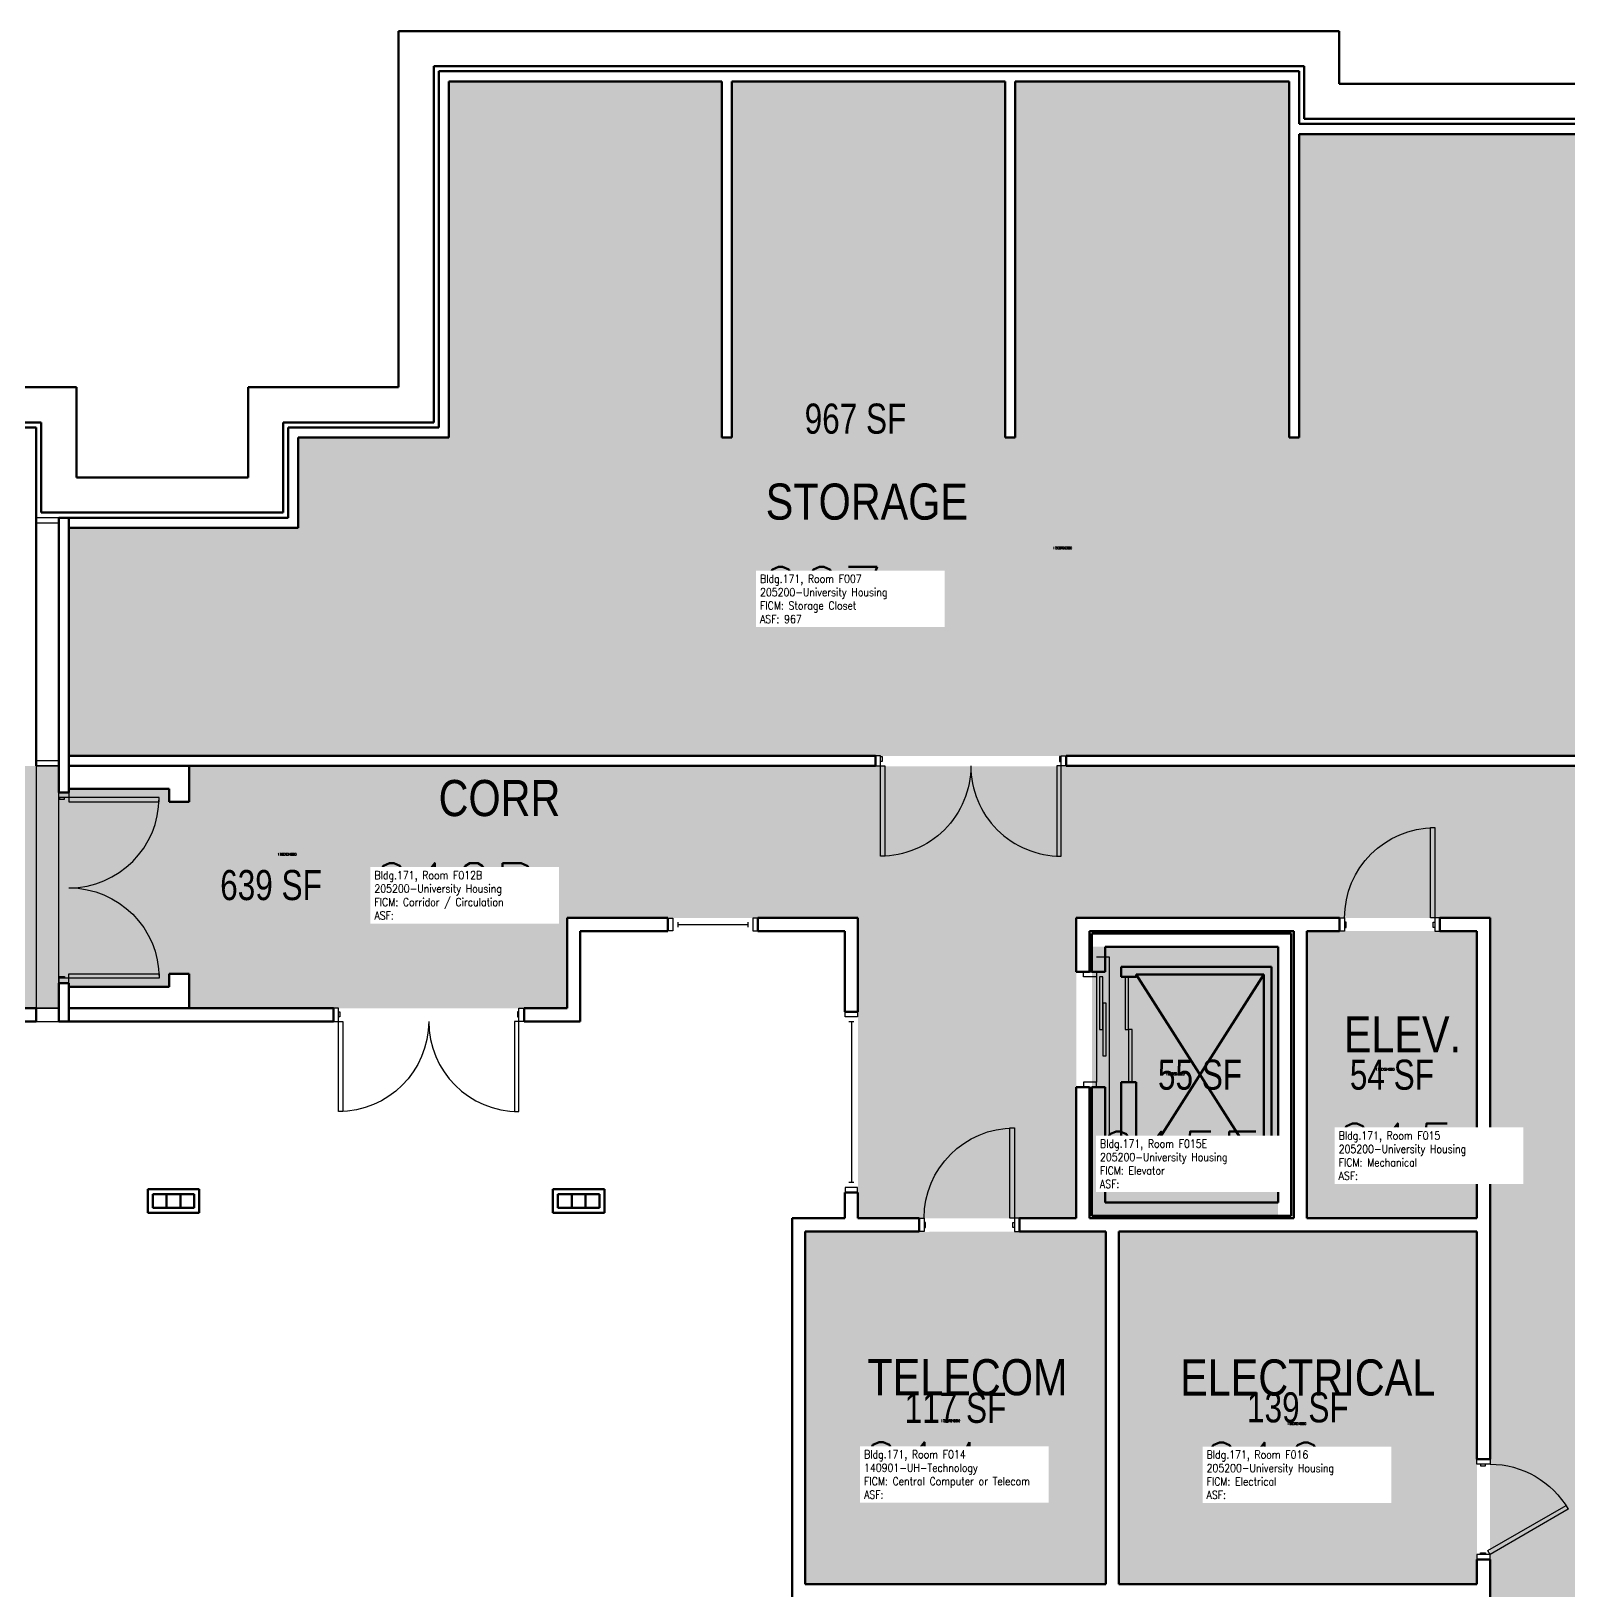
# Model space of a CAD drawing. Header units: inches. Extents: x -171 to 1720, y -75 to 1676.
# Drawn here: x 722 to 1335, y 1054 to 1676 of the extents above; entities that cross this region are included whole.
import ezdxf
from ezdxf.enums import TextEntityAlignment as Align

# ---------------------------------------------------------------- set-up
doc = ezdxf.new("R2010")
doc.units = ezdxf.units.IN
doc.header["$LTSCALE"] = 96
doc.header["$MEASUREMENT"] = 0
doc.layers.add('A-AREA-IDEN', color=1, linetype='Continuous', lineweight=18)
doc.layers.add('A-Wall', color=5, linetype='Continuous', lineweight=50)
for name, color, linetype in [('A-DOOR', 2, 'Continuous'), ('A-GLAZ', 1, 'Continuous'), ('A-IDEN-RNUM', 7, 'Continuous'), ('A-IDEN-SNUM', 4, 'Continuous'), ('A-IDEN-VNUM', 4, 'Continuous'), ('AREA-TEXT', 3, 'Continuous'), ('Rooms-Category-Color', 7, 'Continuous'), ('Rooms-College-Color', 7, 'Continuous'), ('Rooms-Department-Color', 7, 'Continuous'), ('Rooms-Division-Color', 7, 'Continuous'), ('Rooms-Information', 7, 'Continuous')]:
    doc.layers.add(name, color=color, linetype=linetype)
doc.styles.add('AREA', font='arial.ttf', dxfattribs={"width": 0.75, "height": 12})
doc.styles.add('ROOMSNUMBER', font='txt.shx', dxfattribs={"height": 0.03})
doc.styles.add('ROOMVNUMBER', font='simplex.shx', dxfattribs={"width": 0.85})
doc.styles.get("Standard").update_dxf_attribs({"font": 'ARIALN.TTF'})

msp = doc.modelspace()

# ---------------------------------------------------------------- hatches: boundary and pattern name
at = {"layer": 'Rooms-Category-Color', "true_color": 0x728ef3}
msp.add_hatch(color=171, dxfattribs=at).paths.add_polyline_path([(737.25, 1387.12), (1363.87, 1387.12), (1364.5, 1635.12), (1227.75, 1635.12), (1227.75, 1514.12), (1223.75, 1514.12), (1223.75, 1656.12), (1114.5, 1656.12), (1114.5, 1514.12), (1110.5, 1514.12), (1110.5, 1656.12), (1001.62, 1656.12), (1001.62, 1514.12), (997.62, 1514.12), (997.62, 1656.12), (888.75, 1656.12), (888.75, 1514.12), (828.75, 1514.12), (828.75, 1478.12), (737.25, 1478.12)])
at = {"layer": 'Rooms-Category-Color', "true_color": 0xadadad}
for points in [[(185.13, 1383.12), (720.25, 1383.12), (720.25, 1383.12), (733.25, 1383.12), (733.25, 1372.5), (737.25, 1372.5), (737.25, 1374), (777.25, 1374), (777.25, 1368.75), (785.25, 1368.75), (785.25, 1382.81), (1363.87, 1383.12), (1363.87, 1322.5), (1138.87, 1322.5), (1138.87, 1202.75), (1051.88, 1202.75), (1051.88, 1322.5), (935.89, 1322.5), (935.89, 1286.5), (785.25, 1286.5), (785.25, 1300.25), (777.25, 1300.25), (777.25, 1295), (737.25, 1295), (737.25, 1296.5), (733.25, 1296.5), (733.25, 1286.47), (622.11, 1286.5), (622.11, 1322.5), (185.13, 1322.5)], [(1363.87, 211), (1303.87, 211), (1303.87, 332.39), (1278.87, 332.39), (1278.87, 414.72), (1303.87, 414.72), (1303.87, 1145.53), (1303.87, 1145.53), (1303.87, 1227.86), (1303.87, 1227.86), (1303.87, 1322.5), (1363.87, 1322.5), (1363.87, 1130.22), (1388.87, 1130.22), (1388.87, 1047.89), (1363.87, 1047.89), (1363.87, 863.86), (1388.87, 863.86), (1388.87, 781.53), (1363.87, 781.53), (1363.87, 353.5), (1363.25, 353.5), (1363.25, 244), (1363.87, 244), (1363.87, 243)], [(1230.87, 1317.25), (1298.63, 1317.25), (1298.63, 1202.75), (1230.87, 1202.75)], [(1219.38, 1311), (1145.13, 1311), (1145.13, 1203.75), (1219.38, 1203.75)], [(1155.88, 1197.5), (1298.63, 1197.5), (1298.63, 1057.16), (1155.88, 1057.16)]]:
    msp.add_hatch(color=253, dxfattribs=at).paths.add_polyline_path(points)
at = {"layer": 'Rooms-Category-Color', "true_color": 0xe3c5e1}
msp.add_hatch(color=254, dxfattribs=at).paths.add_polyline_path([(1030.88, 1056.79), (1030.88, 1197.19), (1150.63, 1197.5), (1150.63, 1056.79)])
at = {"layer": 'Rooms-College-Color', "true_color": 0xadadad}
for points in [[(737.25, 1387.12), (1363.87, 1387.12), (1364.5, 1635.12), (1227.75, 1635.12), (1227.75, 1514.12), (1223.75, 1514.12), (1223.75, 1656.12), (1114.5, 1656.12), (1114.5, 1514.12), (1110.5, 1514.12), (1110.5, 1656.12), (1001.62, 1656.12), (1001.62, 1514.12), (997.62, 1514.12), (997.62, 1656.12), (888.75, 1656.12), (888.75, 1514.12), (828.75, 1514.12), (828.75, 1478.12), (737.25, 1478.12)], [(185.13, 1383.12), (720.25, 1383.12), (720.25, 1383.12), (733.25, 1383.12), (733.25, 1372.5), (737.25, 1372.5), (737.25, 1374), (777.25, 1374), (777.25, 1368.75), (785.25, 1368.75), (785.25, 1382.81), (1363.87, 1383.12), (1363.87, 1322.5), (1138.87, 1322.5), (1138.87, 1202.75), (1051.88, 1202.75), (1051.88, 1322.5), (935.89, 1322.5), (935.89, 1286.5), (785.25, 1286.5), (785.25, 1300.25), (777.25, 1300.25), (777.25, 1295), (737.25, 1295), (737.25, 1296.5), (733.25, 1296.5), (733.25, 1286.47), (622.11, 1286.5), (622.11, 1322.5), (185.13, 1322.5)], [(1363.87, 211), (1303.87, 211), (1303.87, 332.39), (1278.87, 332.39), (1278.87, 414.72), (1303.87, 414.72), (1303.87, 1145.53), (1303.87, 1145.53), (1303.87, 1227.86), (1303.87, 1227.86), (1303.87, 1322.5), (1363.87, 1322.5), (1363.87, 1130.22), (1388.87, 1130.22), (1388.87, 1047.89), (1363.87, 1047.89), (1363.87, 863.86), (1388.87, 863.86), (1388.87, 781.53), (1363.87, 781.53), (1363.87, 353.5), (1363.25, 353.5), (1363.25, 244), (1363.87, 244), (1363.87, 243)], [(1230.87, 1317.25), (1298.63, 1317.25), (1298.63, 1202.75), (1230.87, 1202.75)], [(1219.38, 1311), (1145.13, 1311), (1145.13, 1203.75), (1219.38, 1203.75)], [(1030.88, 1056.79), (1030.88, 1197.19), (1150.63, 1197.5), (1150.63, 1056.79)], [(1155.88, 1197.5), (1298.63, 1197.5), (1298.63, 1057.16), (1155.88, 1057.16)]]:
    msp.add_hatch(color=253, dxfattribs=at).paths.add_polyline_path(points)
at = {"layer": 'Rooms-Department-Color', "true_color": 0x604aed}
for points in [[(737.25, 1387.12), (1363.87, 1387.12), (1364.5, 1635.12), (1227.75, 1635.12), (1227.75, 1514.12), (1223.75, 1514.12), (1223.75, 1656.12), (1114.5, 1656.12), (1114.5, 1514.12), (1110.5, 1514.12), (1110.5, 1656.12), (1001.62, 1656.12), (1001.62, 1514.12), (997.62, 1514.12), (997.62, 1656.12), (888.75, 1656.12), (888.75, 1514.12), (828.75, 1514.12), (828.75, 1478.12), (737.25, 1478.12)], [(1030.88, 1056.79), (1030.88, 1197.19), (1150.63, 1197.5), (1150.63, 1056.79)]]:
    msp.add_hatch(color=173, dxfattribs=at).paths.add_polyline_path(points)
at = {"layer": 'Rooms-Department-Color', "true_color": 0xacacac}
for points in [[(185.13, 1383.12), (720.25, 1383.12), (720.25, 1383.12), (733.25, 1383.12), (733.25, 1372.5), (737.25, 1372.5), (737.25, 1374), (777.25, 1374), (777.25, 1368.75), (785.25, 1368.75), (785.25, 1382.81), (1363.87, 1383.12), (1363.87, 1322.5), (1138.87, 1322.5), (1138.87, 1202.75), (1051.88, 1202.75), (1051.88, 1322.5), (935.89, 1322.5), (935.89, 1286.5), (785.25, 1286.5), (785.25, 1300.25), (777.25, 1300.25), (777.25, 1295), (737.25, 1295), (737.25, 1296.5), (733.25, 1296.5), (733.25, 1286.47), (622.11, 1286.5), (622.11, 1322.5), (185.13, 1322.5)], [(1363.87, 211), (1303.87, 211), (1303.87, 332.39), (1278.87, 332.39), (1278.87, 414.72), (1303.87, 414.72), (1303.87, 1145.53), (1303.87, 1145.53), (1303.87, 1227.86), (1303.87, 1227.86), (1303.87, 1322.5), (1363.87, 1322.5), (1363.87, 1130.22), (1388.87, 1130.22), (1388.87, 1047.89), (1363.87, 1047.89), (1363.87, 863.86), (1388.87, 863.86), (1388.87, 781.53), (1363.87, 781.53), (1363.87, 353.5), (1363.25, 353.5), (1363.25, 244), (1363.87, 244), (1363.87, 243)], [(1230.87, 1317.25), (1298.63, 1317.25), (1298.63, 1202.75), (1230.87, 1202.75)], [(1219.38, 1311), (1145.13, 1311), (1145.13, 1203.75), (1219.38, 1203.75)], [(1155.88, 1197.5), (1298.63, 1197.5), (1298.63, 1057.16), (1155.88, 1057.16)]]:
    msp.add_hatch(color=253, dxfattribs=at).paths.add_polyline_path(points)
at = {"layer": 'Rooms-Division-Color', "true_color": 0x604aed}
for points in [[(737.25, 1387.12), (1363.87, 1387.12), (1364.5, 1635.12), (1227.75, 1635.12), (1227.75, 1514.12), (1223.75, 1514.12), (1223.75, 1656.12), (1114.5, 1656.12), (1114.5, 1514.12), (1110.5, 1514.12), (1110.5, 1656.12), (1001.62, 1656.12), (1001.62, 1514.12), (997.62, 1514.12), (997.62, 1656.12), (888.75, 1656.12), (888.75, 1514.12), (828.75, 1514.12), (828.75, 1478.12), (737.25, 1478.12)], [(1030.88, 1056.79), (1030.88, 1197.19), (1150.63, 1197.5), (1150.63, 1056.79)]]:
    msp.add_hatch(color=173, dxfattribs=at).paths.add_polyline_path(points)
at = {"layer": 'Rooms-Division-Color', "true_color": 0xadadad}
for points in [[(185.13, 1383.12), (720.25, 1383.12), (720.25, 1383.12), (733.25, 1383.12), (733.25, 1372.5), (737.25, 1372.5), (737.25, 1374), (777.25, 1374), (777.25, 1368.75), (785.25, 1368.75), (785.25, 1382.81), (1363.87, 1383.12), (1363.87, 1322.5), (1138.87, 1322.5), (1138.87, 1202.75), (1051.88, 1202.75), (1051.88, 1322.5), (935.89, 1322.5), (935.89, 1286.5), (785.25, 1286.5), (785.25, 1300.25), (777.25, 1300.25), (777.25, 1295), (737.25, 1295), (737.25, 1296.5), (733.25, 1296.5), (733.25, 1286.47), (622.11, 1286.5), (622.11, 1322.5), (185.13, 1322.5)], [(1363.87, 211), (1303.87, 211), (1303.87, 332.39), (1278.87, 332.39), (1278.87, 414.72), (1303.87, 414.72), (1303.87, 1145.53), (1303.87, 1145.53), (1303.87, 1227.86), (1303.87, 1227.86), (1303.87, 1322.5), (1363.87, 1322.5), (1363.87, 1130.22), (1388.87, 1130.22), (1388.87, 1047.89), (1363.87, 1047.89), (1363.87, 863.86), (1388.87, 863.86), (1388.87, 781.53), (1363.87, 781.53), (1363.87, 353.5), (1363.25, 353.5), (1363.25, 244), (1363.87, 244), (1363.87, 243)], [(1230.87, 1317.25), (1298.63, 1317.25), (1298.63, 1202.75), (1230.87, 1202.75)], [(1219.38, 1311), (1145.13, 1311), (1145.13, 1203.75), (1219.38, 1203.75)], [(1155.88, 1197.5), (1298.63, 1197.5), (1298.63, 1057.16), (1155.88, 1057.16)]]:
    msp.add_hatch(color=253, dxfattribs=at).paths.add_polyline_path(points)

# ---------------------------------------------------------------- linework, layer by layer
at = {"layer": 'A-DOOR'}
for p, q in [((733.25, 1482.12), (724.25, 1482.12)), ((724.25, 1482.12), (724.25, 1482.12)), ((724.25, 1482.12), (724.25, 1480.12)), ((733.25, 1480.12), (733.25, 1482.12)), ((724.25, 1480.12), (733.25, 1480.12)), ((1060.87, 1387.12), (1058.87, 1387.12)), ((1058.87, 1387.12), (1058.87, 1383.12)), ((1060.87, 1383.12), (1060.87, 1387.12)), ((1132.87, 1387.12), (1134.87, 1387.12)), ((1132.87, 1383.12), (1132.87, 1387.12)), ((1134.87, 1387.12), (1134.87, 1383.12)), ((733.25, 1385.12), (724.25, 1385.12)), ((724.25, 1385.12), (724.25, 1385.12)), ((724.25, 1385.12), (724.25, 1383.12)), ((733.25, 1383.12), (724.25, 1383.12)), ((724.25, 1383.12), (724.25, 1286.5)), ((724.25, 1383.12), (733.25, 1383.12)), ((733.25, 1383.12), (733.25, 1385.12)), ((733.25, 1286.5), (733.25, 1383.12)), ((1058.87, 1383.12), (1060.87, 1383.12)), ((1060.87, 1386.87), (1061.5, 1386.87)), ((1060.87, 1384.87), (1060.87, 1386.87)), ((1061.5, 1384.87), (1060.87, 1384.87)), ((1060.87, 1383.12), (1062.62, 1383.12)), ((1060.87, 1347.12), (1060.87, 1383.12)), ((1061.5, 1386.87), (1061.5, 1384.87)), ((1062.62, 1383.12), (1062.62, 1347.12)), ((1132.87, 1383.12), (1131.12, 1383.12)), ((1131.12, 1383.12), (1131.12, 1347.12)), ((1132.87, 1386.87), (1132.25, 1386.87)), ((1132.25, 1386.87), (1132.25, 1384.87)), ((1132.25, 1384.87), (1132.87, 1384.87)), ((1132.87, 1384.87), (1132.87, 1386.87)), ((1132.87, 1347.12), (1132.87, 1383.12)), ((1134.87, 1383.12), (1132.87, 1383.12)), ((733.25, 1370.5), (733.25, 1372.5)), ((733.25, 1372.5), (737.25, 1372.5)), ((737.25, 1370.5), (733.25, 1370.5)), ((733.5, 1370.5), (733.5, 1369.87)), ((735.5, 1370.5), (733.5, 1370.5)), ((733.5, 1369.87), (735.5, 1369.87)), ((735.5, 1369.87), (735.5, 1370.5)), ((737.25, 1372.5), (737.25, 1370.5)), ((737.25, 1370.5), (737.25, 1368.75)), ((773.25, 1370.5), (737.25, 1370.5)), ((737.25, 1368.75), (773.25, 1368.75)), ((773.25, 1368.75), (773.25, 1370.5)), ((1280.12, 1322.5), (1280.12, 1358.5)), ((1280.12, 1358.5), (1281.87, 1358.5)), ((1281.87, 1358.5), (1281.87, 1322.5)), ((1062.62, 1347.12), (1060.87, 1347.12)), ((1131.12, 1347.12), (1132.87, 1347.12)), ((1243.87, 1317.25), (1243.87, 1322.5)), ((1243.87, 1322.5), (1245.87, 1322.5)), ((1245.87, 1322.5), (1245.87, 1317.25)), ((1246.5, 1320.75), (1245.87, 1320.75)), ((1245.87, 1320.75), (1245.87, 1318.75)), ((1245.87, 1318.75), (1246.5, 1318.75)), ((1246.5, 1318.75), (1246.5, 1320.75)), ((1281.87, 1322.5), (1280.12, 1322.5)), ((1281.25, 1318.75), (1281.25, 1320.75)), ((1281.25, 1320.75), (1281.87, 1320.75)), ((1281.87, 1318.75), (1281.25, 1318.75)), ((1283.87, 1322.5), (1281.87, 1322.5)), ((1281.87, 1322.5), (1281.87, 1317.25)), ((1281.87, 1320.75), (1281.87, 1318.75)), ((1283.87, 1317.25), (1283.87, 1322.5)), ((1245.87, 1317.25), (1243.87, 1317.25)), ((1281.87, 1317.25), (1283.87, 1317.25)), ((1147, 1307), (1152, 1307)), ((1152, 1307), (1152, 1217)), ((737.25, 1298.5), (737.25, 1300.25)), ((737.25, 1300.25), (773.25, 1300.25)), ((773.25, 1300.25), (773.25, 1298.5)), ((1141.75, 1299), (1141.75, 1301)), ((1141.75, 1301), (1147, 1301)), ((1147, 1301), (1147, 1299)), ((733.25, 1298.5), (733.25, 1296.5)), ((737.25, 1298.5), (733.25, 1298.5)), ((733.25, 1296.5), (737.25, 1296.5)), ((733.5, 1298.5), (733.5, 1299.12)), ((733.5, 1299.12), (735.5, 1299.12)), ((735.5, 1298.5), (733.5, 1298.5)), ((735.5, 1299.12), (735.5, 1298.5)), ((773.25, 1298.5), (737.25, 1298.5)), ((737.25, 1296.5), (737.25, 1298.5)), ((1147, 1299), (1141.75, 1299)), ((1147, 1299), (1147, 1257)), ((1159.75, 1299), (1158.38, 1299)), ((1158.38, 1299), (1158.38, 1278)), ((1159.75, 1278), (1159.75, 1299)), ((733.25, 1286.5), (724.25, 1286.5)), ((724.25, 1286.5), (724.25, 1286.5)), ((724.25, 1286.5), (724.25, 1281.25)), ((724.25, 1286.5), (733.25, 1286.5)), ((724.25, 1281.25), (733.25, 1281.25)), ((733.25, 1281.25), (733.25, 1286.5)), ((844.73, 1286.5), (842.73, 1286.5)), ((842.73, 1286.5), (842.73, 1281.25)), ((842.73, 1281.25), (844.73, 1281.25)), ((844.73, 1281.25), (844.73, 1286.5)), ((844.73, 1285), (845.36, 1285)), ((844.73, 1283), (844.73, 1285)), ((845.36, 1283), (844.73, 1283)), ((844.73, 1281.25), (846.48, 1281.25)), ((844.73, 1245.25), (844.73, 1281.25)), ((845.36, 1285), (845.36, 1283)), ((846.48, 1281.25), (846.48, 1245.25)), ((916.73, 1281.25), (914.98, 1281.25)), ((914.98, 1281.25), (914.98, 1245.25)), ((916.73, 1285), (916.11, 1285)), ((916.11, 1285), (916.11, 1283)), ((916.11, 1283), (916.73, 1283)), ((916.73, 1286.5), (918.73, 1286.5)), ((916.73, 1281.25), (916.73, 1286.5)), ((916.73, 1283), (916.73, 1285)), ((916.73, 1245.25), (916.73, 1281.25)), ((918.73, 1281.25), (916.73, 1281.25)), ((918.73, 1286.5), (918.73, 1281.25)), ((1158.38, 1278), (1159.75, 1278)), ((1161.13, 1278), (1159.75, 1278)), ((1159.75, 1278), (1159.75, 1257)), ((1161.13, 1257), (1161.13, 1278)), ((1141.75, 1257), (1141.75, 1255)), ((1147, 1257), (1141.75, 1257)), ((1147, 1255), (1147, 1257)), ((1159.75, 1257), (1161.13, 1257)), ((1141.75, 1255), (1147, 1255)), ((846.48, 1245.25), (844.73, 1245.25)), ((914.98, 1245.25), (916.73, 1245.25)), ((1112.47, 1202.75), (1112.47, 1238.75)), ((1112.47, 1238.75), (1114.22, 1238.75)), ((1114.22, 1238.75), (1114.22, 1202.75)), ((1152, 1217), (1147, 1217)), ((1076.22, 1197.5), (1076.22, 1202.75)), ((1076.22, 1202.75), (1078.22, 1202.75)), ((1078.22, 1202.75), (1078.22, 1197.5)), ((1078.85, 1201), (1078.22, 1201)), ((1078.22, 1201), (1078.22, 1199)), ((1078.85, 1199), (1078.85, 1201)), ((1114.22, 1202.75), (1112.47, 1202.75)), ((1113.6, 1199), (1113.6, 1201)), ((1113.6, 1201), (1114.22, 1201)), ((1116.22, 1202.75), (1114.22, 1202.75)), ((1114.22, 1202.75), (1114.22, 1197.5)), ((1114.22, 1201), (1114.22, 1199)), ((1116.22, 1197.5), (1116.22, 1202.75)), ((1078.22, 1197.5), (1076.22, 1197.5)), ((1078.22, 1199), (1078.85, 1199)), ((1114.22, 1199), (1113.6, 1199)), ((1114.22, 1197.5), (1116.22, 1197.5)), ((1298.63, 1104.66), (1298.63, 1106.66)), ((1298.63, 1106.66), (1303.87, 1106.66)), ((1303.87, 1104.66), (1298.63, 1104.66)), ((1300.13, 1104.66), (1300.13, 1104.04)), ((1302.13, 1104.66), (1300.13, 1104.66)), ((1300.13, 1104.04), (1302.13, 1104.04)), ((1302.13, 1104.04), (1302.13, 1104.66)), ((1303.87, 1106.66), (1303.87, 1104.66)), ((1303, 1070.18), (1334.18, 1088.18)), ((1335.05, 1086.66), (1303.87, 1068.66)), ((1334.18, 1088.18), (1335.05, 1086.66)), ((1303.87, 1068.66), (1303, 1070.18)), ((1298.63, 1068.66), (1298.63, 1066.66)), ((1303.87, 1068.66), (1298.63, 1068.66)), ((1298.63, 1066.66), (1303.87, 1066.66)), ((1300.13, 1068.66), (1300.13, 1069.29)), ((1300.13, 1069.29), (1302.13, 1069.29)), ((1302.13, 1068.66), (1300.13, 1068.66)), ((1302.13, 1069.29), (1302.13, 1068.66)), ((1303.87, 1066.66), (1303.87, 1068.66))]:
    msp.add_line(p, q, dxfattribs=at)
for points in [[(1149.5, 1299), (1148.13, 1299), (1148.13, 1278), (1149.5, 1278)], [(1150.88, 1288.5), (1149.5, 1288.5), (1149.5, 1267.5), (1150.88, 1267.5)]]:
    msp.add_lwpolyline(points, close=True, dxfattribs=at)
at = {"layer": 'A-DOOR', "extrusion": (0, 0, -1)}
for centre, start, end in [((-1060.87, 1383.12), 180.00011, 270.00011), ((-1281.87, 1322.5), 360, 90), ((-737.25, 1298.5), 90, 180), ((-844.73, 1281.25), 180, 270), ((-1114.22, 1202.75), 360, 90), ((-1303.88, 1068.66), 90, 150)]:
    msp.add_arc(centre, 36, start, end, dxfattribs=at)
at = {"layer": 'A-DOOR'}
for centre, start, end in [((1132.87, 1383.12), 179.99989, 269.99989), ((737.25, 1370.5), 270, 0), ((916.73, 1281.25), 180, 270)]:
    msp.add_arc(centre, 36, start, end, dxfattribs=at)
at = {"layer": 'A-GLAZ'}
for p, q in [((976.01, 1317.37), (976.01, 1322.37)), ((976.01, 1322.37), (978.01, 1322.37)), ((978.01, 1322.37), (978.01, 1317.37)), ((980.01, 1320.87), (980.01, 1318.87)), ((980.01, 1319.87), (1008.01, 1319.87)), ((1008.01, 1320.87), (1008.01, 1318.87)), ((1012.01, 1322.37), (1010.01, 1322.37)), ((1010.01, 1322.37), (1010.01, 1317.37)), ((1012.01, 1317.37), (1012.01, 1322.37)), ((978.01, 1317.37), (976.01, 1317.37)), ((1010.01, 1317.37), (1012.01, 1317.37)), ((1046.75, 1283.02), (1046.75, 1285.02)), ((1046.75, 1285.02), (1051.75, 1285.02)), ((1051.75, 1283.02), (1046.75, 1283.02)), ((1051.75, 1285.02), (1051.75, 1283.02)), ((1050.25, 1281.02), (1048.25, 1281.02)), ((1049.25, 1281.02), (1049.25, 1217.02)), ((1046.75, 1215.02), (1046.75, 1213.02)), ((1051.75, 1215.02), (1046.75, 1215.02)), ((1046.75, 1213.02), (1051.75, 1213.02)), ((1050.25, 1217.02), (1048.25, 1217.02)), ((1051.75, 1213.02), (1051.75, 1215.02))]:
    msp.add_line(p, q, dxfattribs=at)
at = {"layer": 'A-Wall'}
for p, q in [((868.75, 1676.12), (868.75, 1534.12)), ((1243.75, 1676.12), (868.75, 1676.12)), ((1243.75, 1655.12), (1243.75, 1676.12)), ((882.75, 1520.12), (882.75, 1662.12)), ((882.75, 1662.12), (1229.75, 1662.12)), ((1229.75, 1662.12), (1229.75, 1641.12)), ((884.75, 1660.12), (884.75, 1518.12)), ((884.75, 1660.12), (1227.75, 1660.12)), ((888.75, 1514.12), (888.75, 1656.12)), ((888.75, 1656.12), (997.62, 1656.12)), ((997.62, 1656.12), (997.62, 1514.12)), ((1001.62, 1656.12), (1110.5, 1656.12)), ((1001.62, 1514.12), (1001.62, 1656.12)), ((1110.5, 1656.12), (1110.5, 1514.12)), ((1114.5, 1656.12), (1223.75, 1656.12)), ((1114.5, 1514.12), (1114.5, 1656.12)), ((1223.75, 1514.12), (1223.75, 1656.12)), ((1227.75, 1639.12), (1227.75, 1660.12)), ((1384.5, 1655.12), (1243.75, 1655.12)), ((1368.5, 1639.12), (1227.75, 1639.12)), ((1229.75, 1641.12), (1370.5, 1641.12)), ((1227.75, 1635.12), (1364.5, 1635.12)), ((1227.75, 1514.12), (1227.75, 1635.12)), ((740.25, 1534.12), (680.25, 1534.12)), ((740.25, 1498.12), (740.25, 1534.12)), ((868.75, 1534.12), (808.75, 1534.12)), ((808.75, 1534.12), (808.75, 1498.12)), ((724.25, 1518.12), (664.25, 1518.12)), ((666.25, 1520.12), (726.25, 1520.12)), ((724.25, 1383.12), (724.25, 1518.12)), ((726.25, 1520.12), (726.25, 1484.12)), ((822.75, 1520.12), (882.75, 1520.12)), ((822.75, 1484.12), (822.75, 1520.12)), ((884.75, 1518.12), (824.75, 1518.12)), ((824.75, 1518.12), (824.75, 1482.12)), ((828.75, 1514.12), (888.75, 1514.12)), ((828.75, 1478.12), (828.75, 1514.12)), ((997.62, 1514.12), (1001.62, 1514.12)), ((1110.5, 1514.12), (1114.5, 1514.12)), ((1223.75, 1514.12), (1227.75, 1514.12)), ((808.75, 1498.12), (740.25, 1498.12)), ((726.25, 1484.12), (822.75, 1484.12)), ((737.25, 1482.12), (733.25, 1482.12)), ((733.25, 1482.12), (733.25, 1372.5)), ((737.25, 1372.5), (737.25, 1482.12)), ((737.25, 1482.12), (737.25, 1478.12)), ((824.75, 1482.12), (737.25, 1482.12)), ((737.25, 1478.12), (828.75, 1478.12)), ((1058.87, 1387.12), (737.25, 1387.12)), ((737.25, 1387.12), (737.25, 1383.12)), ((1058.87, 1383.12), (1058.87, 1387.12)), ((1363.87, 1387.12), (1134.87, 1387.12)), ((1134.87, 1387.12), (1134.87, 1383.12)), ((737.25, 1383.12), (1058.87, 1383.12)), ((737.25, 1374), (737.25, 1383.12)), ((785.25, 1382.81), (785.25, 1368.75)), ((1134.87, 1383.12), (1363.87, 1383.12)), ((733.25, 1372.5), (737.25, 1372.5)), ((777.25, 1374), (737.25, 1374)), ((777.25, 1368.75), (777.25, 1374)), ((785.25, 1368.75), (777.25, 1368.75)), ((935.89, 1322.5), (935.89, 1286.5)), ((976.01, 1322.5), (935.89, 1322.5)), ((976.01, 1317.25), (976.01, 1322.5)), ((1051.88, 1322.5), (1012.01, 1322.5)), ((1012.01, 1322.5), (1012.01, 1317.25)), ((1051.88, 1285.02), (1051.88, 1322.5)), ((1243.87, 1322.5), (1138.87, 1322.5)), ((1138.87, 1322.5), (1138.87, 1301)), ((1243.87, 1317.25), (1243.87, 1322.5)), ((1303.87, 1322.5), (1283.87, 1322.5)), ((1283.87, 1322.5), (1283.87, 1317.25)), ((1303.87, 1106.66), (1303.87, 1322.5)), ((941.14, 1281.25), (941.14, 1317.25)), ((941.14, 1317.25), (976.01, 1317.25)), ((1012.01, 1317.25), (1046.63, 1317.25)), ((1046.63, 1317.25), (1046.63, 1285.02)), ((1144.12, 1317.25), (1225.62, 1317.25)), ((1144.12, 1301), (1144.12, 1317.25)), ((1145.13, 1316.25), (1145.13, 1301)), ((1224.63, 1316.25), (1145.13, 1316.25)), ((1224.63, 1203.75), (1224.63, 1316.25)), ((1225.62, 1317.25), (1225.62, 1202.75)), ((1230.87, 1317.25), (1243.87, 1317.25)), ((1230.87, 1202.75), (1230.87, 1317.25)), ((1283.87, 1317.25), (1298.63, 1317.25)), ((1298.63, 1317.25), (1298.63, 1202.75)), ((1150.38, 1301), (1150.38, 1311)), ((1150.38, 1311), (1219.38, 1311)), ((1219.38, 1311), (1219.38, 1209)), ((785.25, 1300.25), (777.25, 1300.25)), ((777.25, 1300.25), (777.25, 1295)), ((785.25, 1286.19), (785.25, 1300.25)), ((1138.87, 1301), (1144.12, 1301)), ((1145.13, 1301), (1150.38, 1301)), ((1156.75, 1303), (1156.75, 1299)), ((1216.74, 1303), (1156.75, 1303)), ((1162.75, 1299), (1162.75, 1300)), ((1162.75, 1300), (1213.74, 1300)), ((1162.75, 1300), (1213.75, 1220)), ((1213.75, 1300), (1162.75, 1220)), ((1213.74, 1300), (1213.74, 1220)), ((1216.74, 1217), (1216.74, 1303)), ((737.25, 1296.5), (733.25, 1296.5)), ((733.25, 1296.5), (733.25, 1281.25)), ((737.25, 1281.25), (737.25, 1296.5)), ((777.25, 1295), (737.25, 1295)), ((737.25, 1295), (737.25, 1286.19)), ((1156.75, 1299), (1162.75, 1299)), ((724.25, 1286.5), (713.28, 1286.5)), ((713.28, 1281.25), (724.25, 1281.25)), ((724.25, 1281.25), (724.25, 1286.5)), ((733.25, 1281.25), (737.25, 1281.25)), ((842.73, 1286.5), (737.25, 1286.5)), ((737.25, 1286.5), (737.25, 1281.25)), ((737.25, 1281.25), (842.73, 1281.25)), ((842.73, 1281.25), (842.73, 1286.5)), ((935.89, 1286.5), (918.73, 1286.5)), ((918.73, 1286.5), (918.73, 1281.25)), ((918.73, 1281.25), (941.14, 1281.25)), ((1046.63, 1285.02), (1051.88, 1285.02)), ((1162.75, 1257), (1156.75, 1257)), ((1156.75, 1257), (1156.75, 1217)), ((1162.75, 1220), (1162.75, 1257)), ((1138.87, 1255), (1138.87, 1202.75)), ((1144.12, 1255), (1138.87, 1255)), ((1144.12, 1202.75), (1144.12, 1255)), ((1150.38, 1255), (1145.13, 1255)), ((1145.13, 1255), (1145.13, 1203.75)), ((1150.38, 1209), (1150.38, 1255)), ((1213.74, 1220), (1162.75, 1220)), ((768.75, 1214.38), (789.25, 1214.38)), ((768.75, 1204.88), (768.75, 1214.38)), ((789.25, 1214.38), (789.25, 1204.88)), ((930.27, 1214.38), (950.77, 1214.38)), ((930.27, 1204.88), (930.27, 1214.38)), ((950.77, 1214.38), (950.77, 1204.88)), ((1046.63, 1213.02), (1046.63, 1202.75)), ((1051.88, 1213.02), (1046.63, 1213.02)), ((1051.88, 1202.75), (1051.88, 1213.02)), ((1156.75, 1217), (1216.74, 1217)), ((770.75, 1212.38), (776.25, 1212.38)), ((770.75, 1206.88), (770.75, 1212.38)), ((776.25, 1206.88), (770.75, 1206.88)), ((776.25, 1212.38), (781.75, 1212.38)), ((776.25, 1206.88), (776.25, 1212.38)), ((776.25, 1212.38), (776.25, 1206.88)), ((781.75, 1206.88), (776.25, 1206.88)), ((781.75, 1212.38), (781.75, 1206.88)), ((781.75, 1212.38), (787.25, 1212.38)), ((781.75, 1206.88), (781.75, 1212.38)), ((787.25, 1206.88), (781.75, 1206.88)), ((787.25, 1212.38), (787.25, 1206.88)), ((932.27, 1212.38), (937.77, 1212.38)), ((932.27, 1206.88), (932.27, 1212.38)), ((937.77, 1206.88), (932.27, 1206.88)), ((937.77, 1212.38), (943.27, 1212.38)), ((937.77, 1206.88), (937.77, 1212.38)), ((937.77, 1212.38), (937.77, 1206.88)), ((943.27, 1206.88), (937.77, 1206.88)), ((943.27, 1212.38), (943.27, 1206.88)), ((943.27, 1212.38), (948.77, 1212.38)), ((943.27, 1206.88), (943.27, 1212.38)), ((948.77, 1206.88), (943.27, 1206.88)), ((948.77, 1212.38), (948.77, 1206.88)), ((1219.38, 1209), (1150.38, 1209)), ((789.25, 1204.88), (768.75, 1204.88)), ((950.77, 1204.88), (930.27, 1204.88)), ((1025.63, 1202.75), (1025.63, 975.62)), ((1046.63, 1202.75), (1025.63, 1202.75)), ((1076.22, 1202.75), (1051.88, 1202.75)), ((1076.22, 1197.5), (1076.22, 1202.75)), ((1138.87, 1202.75), (1116.22, 1202.75)), ((1116.22, 1202.75), (1116.22, 1197.5)), ((1225.62, 1202.75), (1144.12, 1202.75)), ((1145.13, 1203.75), (1224.63, 1203.75)), ((1298.63, 1202.75), (1230.87, 1202.75)), ((1030.88, 1056.79), (1030.88, 1197.5)), ((1030.88, 1197.5), (1076.22, 1197.5)), ((1116.22, 1197.5), (1150.63, 1197.5)), ((1150.63, 1197.5), (1150.63, 1056.79)), ((1155.88, 1056.79), (1155.88, 1197.5)), ((1155.88, 1197.5), (1298.63, 1197.5)), ((1298.63, 1197.5), (1298.63, 1106.66)), ((1298.63, 1106.66), (1303.87, 1106.66)), ((1298.63, 1066.66), (1298.63, 1057.16)), ((1303.87, 1066.66), (1298.63, 1066.66)), ((1303.87, 1057.16), (1303.87, 1066.66)), ((1150.63, 1056.79), (1030.88, 1056.79)), ((1298.63, 1056.79), (1155.88, 1056.79)), ((1298.63, 1057.16), (1298.63, 1056.79)), ((1303.87, 782.75), (1303.87, 1057.16))]:
    msp.add_line(p, q, dxfattribs=at)

# ---------------------------------------------------------------- texts
at = {"layer": 'A-AREA-IDEN'}
for s, p in [('STORAGE', (1055.42, 1481.33)), ('CORR', (908.95, 1363.11)), ('ELEV.', (1268.94, 1268.9)), ('TELECOM', (1095.52, 1132.15)), ('ELECTRICAL', (1231.18, 1132.04))]:
    msp.add_text(s, height=14.4, dxfattribs=at).set_placement(p, align=Align.CENTER)
at = {"layer": 'A-IDEN-RNUM', "style": 'ROOMSNUMBER', "width": 0.85}
for s, p in [('0007-00', (1133.41, 1470.05)), ('0012-B0', (824.26, 1347.84)), ('0015-00', (1262.05, 1262.1)), ('0015-E0', (1178.33, 1260.3)), ('0014-00', (1088.76, 1121.96)), ('0016-00', (1226.77, 1120.8))]:
    msp.add_text(s, height=1, dxfattribs=at).set_placement(p, align=Align.MIDDLE_CENTER)
at = {"layer": 'A-IDEN-SNUM', "style": 'ROOMSNUMBER', "width": 0.85}
for s, p in [('1710F00700', (1133.41, 1470.05)), ('1710F012B0', (824.26, 1347.84)), ('1710F01500', (1262.05, 1262.1)), ('1710F015E0', (1178.33, 1260.3)), ('1710F01400', (1088.76, 1121.96)), ('1710F01600', (1226.77, 1120.8))]:
    msp.add_text(s, height=1, dxfattribs=at).set_placement(p, align=Align.MIDDLE_CENTER)
at = {"layer": 'A-IDEN-VNUM', "style": 'ROOMVNUMBER', "width": 0.85}
for s, p in [('007', (1037.42, 1451.33)), ('012B', (890.95, 1333.11)), ('015', (1266.29, 1229.28)), ('015E', (1179.79, 1226.04)), ('014', (1077.52, 1102.15)), ('016', (1213.18, 1102.04))]:
    msp.add_text(s, height=22.5, dxfattribs=at).set_placement(p, align=Align.MIDDLE_CENTER)
at = {"layer": 'AREA-TEXT', "style": 'AREA', "width": 0.75}
for s, p in [('967 SF', (1050.88, 1521.62)), ('639 SF', (817.86, 1335.61)), ('55 SF', (1188.25, 1260)), ('54 SF', (1264.75, 1260)), ('117 SF', (1090.75, 1127.14)), ('139 SF', (1227.25, 1127.33))]:
    msp.add_text(s, height=12, dxfattribs=at).set_placement(p, align=Align.MIDDLE_CENTER)

# ---------------------------------------------------------------- next in the draw order: texts
at = {"layer": 'Rooms-Information', "char_height": 3.2143, "width": 72, "attachment_point": 7, "style": 'ROOMVNUMBER', "bg_fill": 3, "box_fill_scale": 1.5, "bg_fill_color": 256, "bg_fill_true_color": 13158600, "bg_fill_transparency": 0}
for s, insert in [('Bldg.171, Room F007^M^J205200-University Housing^M^JFICM: Storage Closet^M^JASF: 967', (1012.83, 1440.08)), ('Bldg.171, Room F012B^M^J205200-University Housing^M^JFICM: Corridor / Circulation^M^JASF: ', (859.08, 1321.86)), ('Bldg.171, Room F015^M^J205200-University Housing^M^JFICM: Mechanical^M^JASF: ', (1243.53, 1218.03)), ('Bldg.171, Room F015E^M^J205200-University Housing^M^JFICM: Elevator^M^JASF: ', (1148.37, 1214.79)), ('Bldg.171, Room F014^M^J140901-UH-Technology^M^JFICM: Central Computer or Telecom^M^JASF: ', (1054.3, 1090.9)), ('Bldg.171, Room F016^M^J205200-University Housing^M^JFICM: Electrical^M^JASF: ', (1190.87, 1090.79))]:
    msp.add_mtext(s, dxfattribs=dict(at, insert=insert))

doc.saveas('drawing.dxf')
